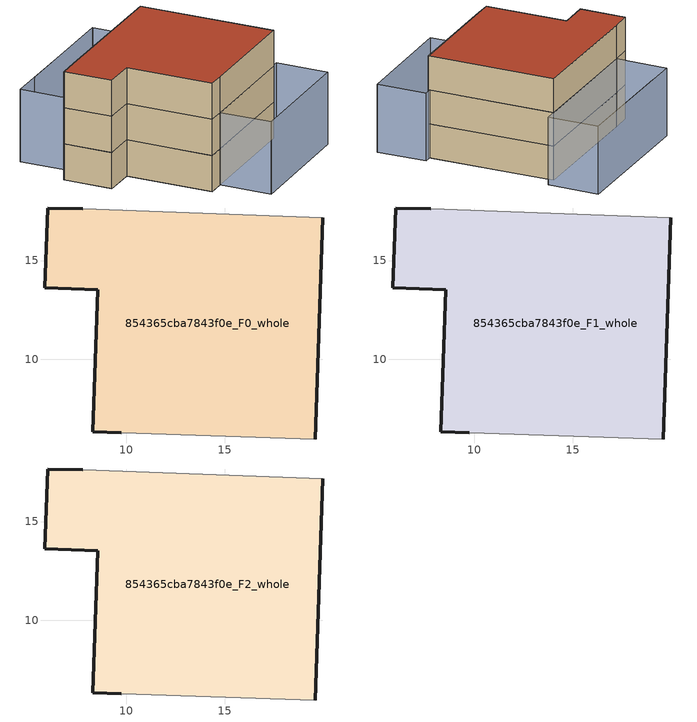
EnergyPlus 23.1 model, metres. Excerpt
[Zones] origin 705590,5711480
854365cba7843f0e_F0_whole
 floor ground (EU_floor_Construction): 19.58,5.96 19.95,17.16 7.82,17.62 6.02,17.66 5.89,13.63 8.55,13.53 8.31,6.34 9.74,6.29 z0
 wall outside (EU_wall_Construction): 9.74,6.29 8.31,6.34 8.55,13.53 5.89,13.63 6.02,17.66 7.82,17.62 / 19.95,17.16 19.58,5.96 z0:3
 wall adiabatic (EU_wall_Construction): 19.58,5.96 9.74,6.29 / 7.82,17.62 19.95,17.16 z0:3
854365cba7843f0e_F1_whole
 floor to 854365cba7843f0e_F0_whole (EU_floor_Construction): 19.58,5.96 19.95,17.16 7.82,17.62 6.02,17.66 5.89,13.63 8.55,13.53 8.31,6.34 9.74,6.29 z3
 wall outside (EU_wall_Construction): 9.74,6.29 8.31,6.34 8.55,13.53 5.89,13.63 6.02,17.66 7.82,17.62 / 19.95,17.16 19.58,5.96 z3:6
 wall adiabatic (EU_wall_Construction): 19.58,5.96 9.74,6.29 / 7.82,17.62 19.95,17.16 z3:6
854365cba7843f0e_F2_whole
 floor to 854365cba7843f0e_F1_whole (EU_floor_Construction): 19.58,5.96 19.95,17.16 7.82,17.62 6.02,17.66 5.89,13.63 8.55,13.53 8.31,6.34 9.74,6.29 z6
 wall outside (EU_wall_Construction): 9.74,6.29 8.31,6.34 8.55,13.53 5.89,13.63 6.02,17.66 7.82,17.62 / 19.95,17.16 19.58,5.96 z6:9
 wall adiabatic (EU_wall_Construction): 19.58,5.96 9.74,6.29 / 7.82,17.62 19.95,17.16 z6:9
 roof outside (EU_roof_Construction): 19.95,17.16 19.58,5.96 9.74,6.29 8.31,6.34 8.55,13.53 5.89,13.63 6.02,17.66 7.82,17.62 z9
shading: 21.07,21.59 10.61,22 / 9.63,1.98 20.15,1.72 / 20.15,1.72 9.63,1.98 / 9.63,1.98 9.74,6.32 / 9.74,6.32 20.26,6.06 / 20.26,6.06 20.15,1.72 / 20.96,17.12 7.82,17.62 / 7.82,17.62 7.99,22.1 / 7.99,22.1 21.13,21.6 / 21.13,21.6 20.96,17.12 z0:6
[Building]
EU S2 Campaign: North Axis=0; Terrain=City; Solar Distribution=FullExterior
[Site:Location]
London: Latitude=51.5; Longitude=-0.5; Time Zone=0; Elevation=25
[SizingPeriod:WeatherFileDays]
AnnualSizingPeriod: Begin Month=1; Begin Day of Month=1; End Month=12; End Day of Month=31; Day of Week for Start Day=Monday; Use Weather File Daylight Saving Period=No; Use Weather File Rain and Snow Indicators=No
[MATERIAL]
EU_InternalMass_Material: Roughness=MediumRough; Thickness=0.1; Conductivity=1; Density=1800; Specific Heat=900; Thermal Absorptance=0.9; Solar Absorptance=0.7; Visible Absorptance=0.7
[MATERIAL:NOMASS] Roughness=MediumRough; Thermal Absorptance=0.9; Solar Absorptance=0.7; Visible Absorptance=0.7
Name | Thermal Resistance
EU_wall_NoMass | 1.04674
EU_roof_NoMass | 4.32442
EU_floor_NoMass | 2.04616
[CONSTRUCTION]
EU_wall_Construction: EU_wall_NoMass
EU_roof_Construction: EU_roof_NoMass
EU_floor_Construction: EU_floor_NoMass
EU_InternalMass_Construction: EU_InternalMass_Material
[ZONE] Type=1; Multiplier=1; Ceiling Height=autocalculate; Floor Area=autocalculate; Part of Total Floor Area=Yes
Name | Volume
854365cba7843f0e_F0_whole | 412.333
854365cba7843f0e_F1_whole; 854365cba7843f0e_F2_whole | 412.334
[INTERNALMASS] Construction=EU_InternalMass_Construction; Surface Area=137.446
Name | Zone or ZoneList
854365cba7843f0e_F0_whole_EU_InternalMass | 854365cba7843f0e_F0_whole
854365cba7843f0e_F1_whole_EU_InternalMass | 854365cba7843f0e_F1_whole
854365cba7843f0e_F2_whole_EU_InternalMass | 854365cba7843f0e_F2_whole
[OTHEREQUIPMENT] Fuel Type=Electricity; Design Level Calculation Method=Watts/Area; Power per Zone Floor Area=1; Fraction Latent=0; Fraction Radiant=0; Fraction Lost=0; Carbon Dioxide Generation Rate=0; EndUse Subcategory=EU_Step8_InternalGains
Name | Zone or ZoneList or Space or SpaceList | Schedule
EU_Step8_InternalGain_854365cba7843f0e_F0_whole_f000 | 854365cba7843f0e_F0_whole | EU_Step8_GainSchedule_854365cba7843f0e_F0_whole_f000
EU_Step8_InternalGain_854365cba7843f0e_F1_whole_f000 | 854365cba7843f0e_F1_whole | EU_Step8_GainSchedule_854365cba7843f0e_F1_whole_f000
EU_Step8_InternalGain_854365cba7843f0e_F2_whole_f000 | 854365cba7843f0e_F2_whole | EU_Step8_GainSchedule_854365cba7843f0e_F2_whole_f000
[ZONEVENTILATION:DESIGNFLOWRATE] Schedule=EU_AlwaysOn; Design Flow Rate Calculation Method=AirChanges/Hour; Air Changes per Hour=0.488719; Ventilation Type=Natural; Fan Pressure Rise=0; Fan Total Efficiency=1; Constant Term Coefficient=1; Temperature Term Coefficient=0; Velocity Term Coefficient=0; Velocity Squared Term Coefficient=0; Minimum Indoor Temperature=-100; Maximum Indoor Temperature=100; Delta Temperature=-100; Minimum Outdoor Temperature=-100; Maximum Outdoor Temperature=100; Maximum Wind Speed=40
Name | Zone or ZoneList or Space or SpaceList
EU_ConstantAir_854365cba7843f0e_F0_whole | 854365cba7843f0e_F0_whole
EU_ConstantAir_854365cba7843f0e_F1_whole | 854365cba7843f0e_F1_whole
EU_ConstantAir_854365cba7843f0e_F2_whole | 854365cba7843f0e_F2_whole
[HVACTEMPLATE:THERMOSTAT] Constant Heating Setpoint=20; Constant Cooling Setpoint=50
EU_HeatOnly_854365cba7843f0e_F0_whole; EU_HeatOnly_854365cba7843f0e_F1_whole; EU_HeatOnly_854365cba7843f0e_F2_whole
[HVACTEMPLATE:ZONE:IDEALLOADSAIRSYSTEM] System Availability Schedule=EU_AlwaysOn; Maximum Heating Supply Air Temperature=50; Minimum Cooling Supply Air Temperature=13; Maximum Heating Supply Air Humidity Ratio=0.0156; Minimum Cooling Supply Air Humidity Ratio=0.0077; Heating Limit=NoLimit; Cooling Limit=NoLimit; Heating Availability Schedule=EU_AlwaysOn; Cooling Availability Schedule=EU_CoolingOff; Dehumidification Control Type=ConstantSensibleHeatRatio; Cooling Sensible Heat Ratio=0.7; Dehumidification Setpoint=60; Humidification Control Type=None; Humidification Setpoint=30; Outdoor Air Method=None; Outdoor Air Flow Rate per Person=0.00944; Outdoor Air Flow Rate per Zone Floor Area=0; Outdoor Air Flow Rate per Zone=0; Demand Controlled Ventilation Type=None; Outdoor Air Economizer Type=NoEconomizer; Heat Recovery Type=None; Sensible Heat Recovery Effectiveness=0.7; Latent Heat Recovery Effectiveness=0.65
Name | Template Thermostat
854365cba7843f0e_F0_whole | EU_HeatOnly_854365cba7843f0e_F0_whole
854365cba7843f0e_F1_whole | EU_HeatOnly_854365cba7843f0e_F1_whole
854365cba7843f0e_F2_whole | EU_HeatOnly_854365cba7843f0e_F2_whole
[SIZING:ZONE] Zone Cooling Design Supply Air Temperature Input Method=SupplyAirTemperature; Zone Cooling Design Supply Air Temperature=13; Zone Heating Design Supply Air Temperature Input Method=SupplyAirTemperature; Zone Heating Design Supply Air Temperature=50; Zone Cooling Design Supply Air Humidity Ratio=0.008; Zone Heating Design Supply Air Humidity Ratio=0.008; Cooling Design Air Flow Method=DesignDay; Cooling Design Air Flow Rate=0; Cooling Minimum Air Flow per Zone Floor Area=0.000762; Cooling Minimum Air Flow=0; Cooling Minimum Air Flow Fraction=0.2; Heating Design Air Flow Method=DesignDay; Heating Design Air Flow Rate=0; Heating Maximum Air Flow per Zone Floor Area=0.002032; Heating Maximum Air Flow=0.141576; Heating Maximum Air Flow Fraction=0.3; Account for Dedicated Outdoor Air System=No; Dedicated Outdoor Air System Control Strategy=NeutralSupplyAir; Dedicated Outdoor Air Low Setpoint Temperature for Design=autosize; Dedicated Outdoor Air High Setpoint Temperature for Design=autosize; Zone Load Sizing Method=Sensible Load Only No Latent Load; Zone Latent Cooling Design Supply Air Humidity Ratio Input Method=HumidityRatioDifference; Zone Cooling Design Supply Air Humidity Ratio Difference=0.005; Zone Latent Heating Design Supply Air Humidity Ratio Input Method=HumidityRatioDifference; Zone Humidification Design Supply Air Humidity Ratio Difference=0.005
854365cba7843f0e_F0_whole; 854365cba7843f0e_F1_whole; 854365cba7843f0e_F2_whole
[SCHEDULE:CONSTANT]
Name | Hourly Value
EU_AlwaysOn | 1
EU_CoolingOff | 0
[SCHEDULE:FILE] Column Number=1; Rows to Skip at Top=0; Number of Hours of Data=8760; Column Separator=Comma; Interpolate to Timestep=No; Minutes per Item=60; Adjust Schedule for Daylight Savings=Yes
Name | File
EU_Step8_GainSchedule_854365cba7843f0e_F0_whole_f000 | ../../schedules/854365cba7843f0e/854365cba7843f0e_F0_whole_f000_gain.csv
EU_Step8_GainSchedule_854365cba7843f0e_F1_whole_f000 | ../../schedules/854365cba7843f0e/854365cba7843f0e_F1_whole_f000_gain.csv
EU_Step8_GainSchedule_854365cba7843f0e_F2_whole_f000 | ../../schedules/854365cba7843f0e/854365cba7843f0e_F2_whole_f000_gain.csv
